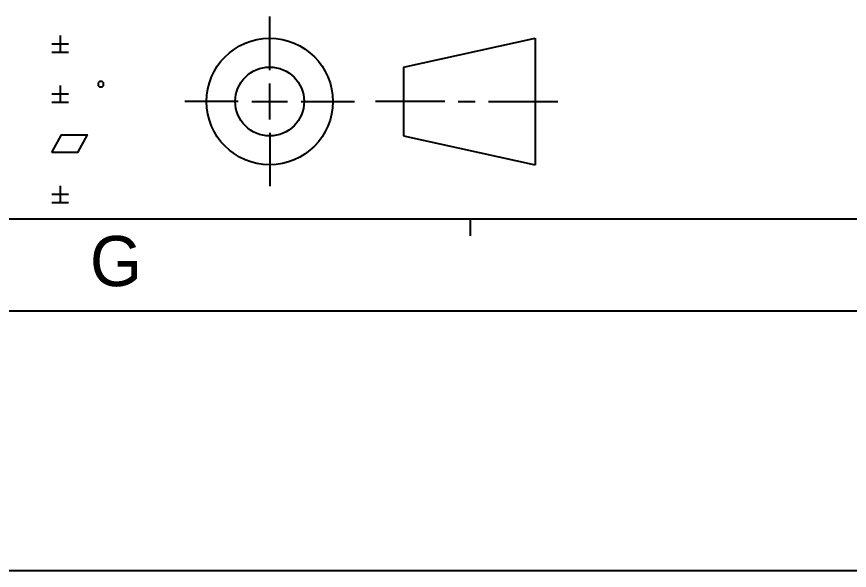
# Model space of a CAD drawing. Header units: millimetres. Extents: x 0 to 420, y 0 to 297.
# Drawn here: x 314.87 to 364.68, y 0 to 33.12 of the extents above; entities that cross this region are included whole.
import ezdxf

# ---------------------------------------------------------------- set-up
doc = ezdxf.new("R2010")
doc.units = ezdxf.units.MM
doc.header["$LTSCALE"] = 23.1
doc.layers.get('0').update_dxf_attribs({"linetype": 'CONTINUOUS'})
doc.styles.add('TEXTSTYLE_2', font='txt')

msp = doc.modelspace()

# ---------------------------------------------------------------- linework, layer by layer
at = {"color": 7, "linetype": 'CONTINUOUS'}
for p, q in [((330.004, 29.928), (330.004, 33.12)), ((317.467, 32), (317.467, 31)), ((316.967, 31.5), (317.967, 31.5)), ((338.01, 30.108), (345.89, 31.828)), ((345.89, 31.828), (345.89, 24.266)), ((316.967, 31), (317.967, 31)), ((338.01, 30.108), (338.01, 25.986)), ((317.467, 29), (317.467, 28)), ((330.004, 26.977), (330.004, 29.117)), ((316.967, 28.5), (317.967, 28.5)), ((316.967, 28), (317.967, 28)), ((328.122, 28.047), (324.931, 28.047)), ((328.934, 28.047), (331.073, 28.047)), ((331.885, 28.047), (335.077, 28.047)), ((340.473, 28.047), (336.327, 28.047)), ((341.27, 28.047), (342.299, 28.047)), ((343.097, 28.047), (347.242, 28.047)), ((330.004, 26.166), (330.004, 22.974)), ((338.01, 25.986), (345.89, 24.266)), ((317.467, 23), (317.467, 22)), ((316.967, 22.5), (317.967, 22.5)), ((316.967, 22), (317.967, 22)), ((396, 21), (23.5, 21)), ((342, 21), (342, 20)), ((401, 15.5), (19, 15.5)), ((0, 0), (420, 0))]:
    msp.add_line(p, q, dxfattribs=at)
for points in [[(319.733, 29.167), (319.733, 29), (319.817, 28.917), (319.983, 28.917), (320.067, 29), (320.067, 29.167), (319.983, 29.25), (319.817, 29.25), (319.733, 29.167)], [(316.967, 25), (317.55, 26.042), (319.092, 26.042), (318.508, 25), (316.967, 25)]]:
    msp.add_lwpolyline(points, dxfattribs=at)
for radius in [3.781, 2.061]:
    msp.add_circle((330.004, 28.047), radius, dxfattribs=at)

# ---------------------------------------------------------------- texts
at = {"color": 7, "linetype": 'CONTINUOUS', "insert": (319.25, 20), "char_height": 3, "width": 3, "attachment_point": 1, "line_spacing_factor": 0.9, "style": 'TEXTSTYLE_2'}
msp.add_mtext('G', dxfattribs=at)

doc.saveas('drawing.dxf')
